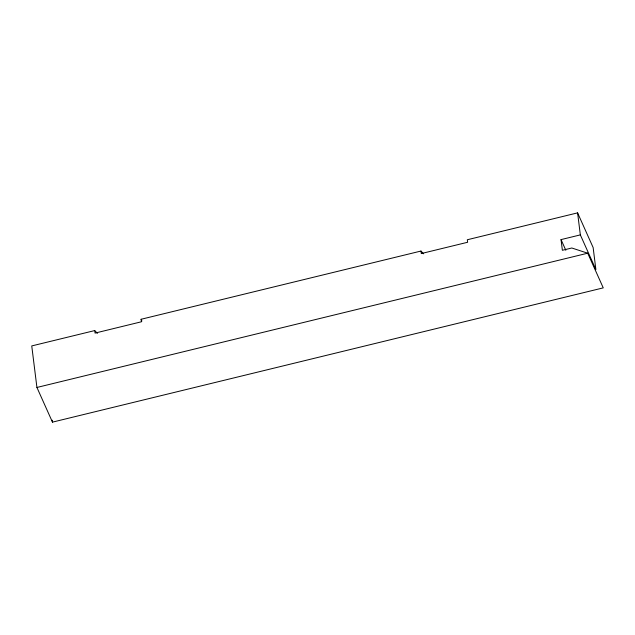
<?xml version="1.0" encoding="UTF-8"?>
<svg xmlns="http://www.w3.org/2000/svg" width="635" height="635" viewBox="0 0 635 635"><rect width="100%" height="100%" fill="white"/><g stroke="black" fill="none" stroke-linecap="round" stroke-linejoin="round"><path stroke-width="0.95" d="M94.75 330.565L31.75 345.924L36.925 387.461L52.467 422.132L603.25 287.869L587.708 253.198L571.802 247.999L562.372 250.293L561.038 239.601L580.342 234.894L595.884 269.565L593.138 247.539L577.596 212.868L467.32 239.752L467.63 242.268L421.291 253.563L420.981 251.047L141.097 319.27L141.407 321.786L95.067 333.089L94.75 330.565L97.401 333.351M36.925 387.461L587.708 253.198M420.981 251.047L423.624 253.825M561.038 239.601L565.825 250.269M141.097 319.27L141.899 321.072M577.596 212.868L580.342 234.894M52.221 420.179L52.467 422.132"/></g></svg>
